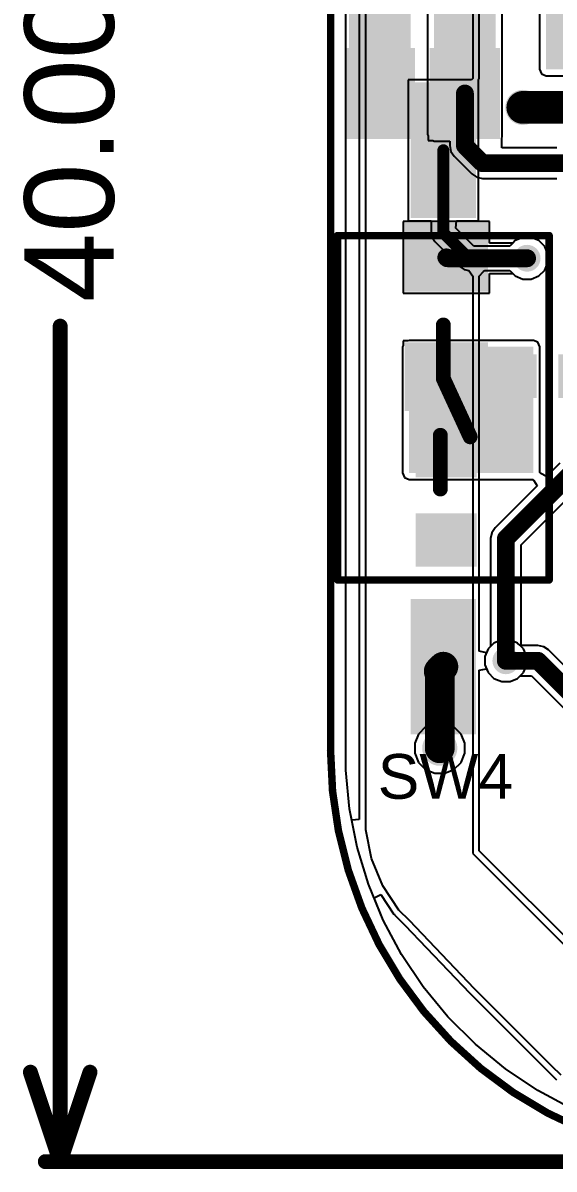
# Model space of a CAD drawing. Header units: millimetres. Extents: x -12 to 5428, y 0 to 5422.
# Drawn here: x -12.24 to -3.19, y -0.13 to 19.4 of the extents above; entities that cross this region are included whole.
import ezdxf

# ---------------------------------------------------------------- set-up
doc = ezdxf.new("R2010")
doc.units = ezdxf.units.MM
for name, color, linetype in [('BottomLayer', 5, 'Continuous'), ('BottomPaste', 16, 'Continuous'), ('BottomSolder', 6, 'Continuous'), ('Mechanical1', 6, 'Continuous'), ('Mechanical2', 216, 'Continuous'), ('TopLayer', 1, 'Continuous'), ('TopOverlay', 2, 'Continuous'), ('TopPaste', 8, 'Continuous'), ('TopSolder', 216, 'Continuous'), ('ViaHoleLayer', 16, 'Continuous')]:
    doc.layers.add(name, color=color, linetype=linetype)
doc.styles.add('Arial', font='', dxfattribs={"height": 0.2})
doc.styles.get('Arial').set_extended_font_data('Arial')

# ---------------------------------------------------------------- blocks, each defined once
blk = doc.blocks.new('DSIC01LSGET_62')
at = {"layer": 'TopLayer'}
for points in [[(-5.5, 0.5), (-3.3, 0.5), (-3.3, -0.5), (-5.5, -0.5)], [(3.3, 0.5), (5.5, 0.5), (5.5, -0.5), (3.3, -0.5)]]:
    blk.add_hatch(color=1, dxfattribs=at).paths.add_polyline_path(points)
at = {"layer": 'TopPaste'}
for points in [[(-5.5, 0.5), (-3.3, 0.5), (-3.3, -0.5), (-5.5, -0.5)], [(3.3, 0.5), (5.5, 0.5), (5.5, -0.5), (3.3, -0.5)]]:
    blk.add_hatch(color=8, dxfattribs=at).paths.add_polyline_path(points)
at = {"layer": 'TopSolder'}
for points in [[(-5.555, 0.555), (-3.245, 0.555), (-3.245, -0.555), (-5.555, -0.555)], [(3.245, 0.555), (5.555, 0.555), (5.555, -0.555), (3.245, -0.555)]]:
    blk.add_hatch(color=216, dxfattribs=at).paths.add_polyline_path(points)
at = {"layer": 'TopOverlay'}
for points, const_width in [([(-2.946, -1.803), (-2.946, 1.803)], 0.127), ([(2.921, 1.803), (-2.946, 1.803)], 0.127), ([(2.921, -1.803), (2.921, 1.803)], 0.127), ([(-0.508, 0), (0.483, 0.457)], 0.254), ([(-0.508, 0), (-1.422, 0)], 0.254), ([(1.372, -0.051), (0.457, -0.051)], 0.254), ([(2.921, -1.803), (-2.946, -1.803)], 0.127)]:
    blk.add_lwpolyline(points, dxfattribs=dict(at, const_width=const_width))
for points, const_width in [([(-2.978, 1.803, 1), (-2.915, 1.803, 1)], 0.0635), ([(-2.978, 1.803, 1), (-2.915, 1.803, 1)], 0.0635), ([(2.889, 1.803, 1), (2.953, 1.803, 1)], 0.0635), ([(2.889, 1.803, 1), (2.953, 1.803, 1)], 0.0635), ([(0.419, 0.457, 1), (0.546, 0.457, 1)], 0.127), ([(-1.486, 0, 1), (-1.359, 0, 1)], 0.127), ([(-0.572, 0, 1), (-0.445, 0, 1)], 0.127), ([(-0.572, 0, 1), (-0.445, 0, 1)], 0.127), ([(0.394, -0.051, 1), (0.521, -0.051, 1)], 0.127), ([(1.308, -0.051, 1), (1.435, -0.051, 1)], 0.127), ([(-2.978, -1.803, 1), (-2.915, -1.803, 1)], 0.0635), ([(-2.978, -1.803, 1), (-2.915, -1.803, 1)], 0.0635), ([(2.889, -1.803, 1), (2.953, -1.803, 1)], 0.0635), ([(2.889, -1.803, 1), (2.953, -1.803, 1)], 0.0635)]:
    blk.add_lwpolyline(points, format="xyb", close=True, dxfattribs=dict(at, const_width=const_width))
blk = doc.blocks.new('R___0603_B_73')
at = {"layer": 'BottomLayer'}
for points in [[(-1.143, -0.444), (-1.143, 0.445), (-0.381, 0.445), (-0.381, -0.444)], [(0.381, -0.444), (0.381, 0.445), (1.143, 0.445), (1.143, -0.444)]]:
    blk.add_hatch(color=5, dxfattribs=at).paths.add_polyline_path(points)
at = {"layer": 'BottomPaste'}
for points in [[(-1.143, -0.444), (-1.143, 0.445), (-0.381, 0.445), (-0.381, -0.444)], [(0.381, -0.444), (0.381, 0.445), (1.143, 0.445), (1.143, -0.444)]]:
    blk.add_hatch(color=16, dxfattribs=at).paths.add_polyline_path(points)
at = {"layer": 'BottomSolder'}
for points in [[(-1.218, -0.519), (-1.218, 0.52), (-0.306, 0.52), (-0.306, -0.519)], [(0.306, -0.519), (0.306, 0.52), (1.218, 0.52), (1.218, -0.519)]]:
    blk.add_hatch(color=6, dxfattribs=at).paths.add_polyline_path(points)
blk = doc.blocks.new('R___0402_B_74')
at = {"layer": 'BottomLayer'}
for points in [[(-0.241, 0.317), (-0.241, -0.318), (-0.699, -0.318), (-0.699, 0.317)], [(0.698, 0.317), (0.698, -0.318), (0.241, -0.318), (0.241, 0.317)]]:
    blk.add_hatch(color=5, dxfattribs=at).paths.add_polyline_path(points)
at = {"layer": 'BottomPaste'}
for points in [[(-0.241, 0.317), (-0.241, -0.318), (-0.699, -0.318), (-0.699, 0.317)], [(0.698, 0.317), (0.698, -0.318), (0.241, -0.318), (0.241, 0.317)]]:
    blk.add_hatch(color=16, dxfattribs=at).paths.add_polyline_path(points)
at = {"layer": 'BottomSolder'}
for points in [[(-0.186, 0.372), (-0.186, -0.373), (-0.754, -0.373), (-0.754, 0.372)], [(0.753, 0.372), (0.753, -0.373), (0.186, -0.373), (0.186, 0.372)]]:
    blk.add_hatch(color=6, dxfattribs=at).paths.add_polyline_path(points)
blk = doc.blocks.new('RES_0805_B_75')
at = {"layer": 'BottomLayer'}
for points in [[(-1.524, 0.635), (-0.508, 0.635), (-0.508, -0.635), (-1.524, -0.635)], [(0.508, 0.635), (1.524, 0.635), (1.524, -0.635), (0.508, -0.635)]]:
    blk.add_hatch(color=5, dxfattribs=at).paths.add_polyline_path(points)
at = {"layer": 'BottomPaste'}
for points in [[(-1.524, 0.635), (-0.508, 0.635), (-0.508, -0.635), (-1.524, -0.635)], [(0.508, 0.635), (1.524, 0.635), (1.524, -0.635), (0.508, -0.635)]]:
    blk.add_hatch(color=16, dxfattribs=at).paths.add_polyline_path(points)
at = {"layer": 'BottomSolder'}
for points in [[(-1.599, 0.71), (-0.433, 0.71), (-0.433, -0.71), (-1.599, -0.71)], [(0.433, 0.71), (1.599, 0.71), (1.599, -0.71), (0.433, -0.71)]]:
    blk.add_hatch(color=6, dxfattribs=at).paths.add_polyline_path(points)
blk = doc.blocks.new('EVQP7A01P_B_224')
at = {"layer": 'BottomLayer'}
for points in [[(-2.5, 1.25), (-1.1, 1.25), (-1.1, 0.2), (-2.5, 0.2)], [(1.1, 1.25), (2.5, 1.25), (2.5, 0.2), (1.1, 0.2)], [(-2.5, -0.2), (-1.1, -0.2), (-1.1, -1.25), (-2.5, -1.25)], [(1.1, -0.2), (2.5, -0.2), (2.5, -1.25), (1.1, -1.25)]]:
    blk.add_hatch(color=5, dxfattribs=at).paths.add_polyline_path(points)
at = {"layer": 'BottomPaste'}
for points in [[(-2.5, 1.25), (-1.1, 1.25), (-1.1, 0.2), (-2.5, 0.2)], [(1.1, 1.25), (2.5, 1.25), (2.5, 0.2), (1.1, 0.2)], [(-2.5, -0.2), (-1.1, -0.2), (-1.1, -1.25), (-2.5, -1.25)], [(1.1, -0.2), (2.5, -0.2), (2.5, -1.25), (1.1, -1.25)]]:
    blk.add_hatch(color=16, dxfattribs=at).paths.add_polyline_path(points)
at = {"layer": 'BottomSolder'}
for points in [[(-2.575, 1.325), (-1.025, 1.325), (-1.025, 0.125), (-2.575, 0.125)], [(1.025, 1.325), (2.575, 1.325), (2.575, 0.125), (1.025, 0.125)], [(-2.575, -0.125), (-1.025, -0.125), (-1.025, -1.325), (-2.575, -1.325)], [(1.025, -0.125), (2.575, -0.125), (2.575, -1.325), (1.025, -1.325)]]:
    blk.add_hatch(color=6, dxfattribs=at).paths.add_polyline_path(points)

msp = doc.modelspace()

# ---------------------------------------------------------------- hatches: boundary and pattern name
at = {"layer": 'BottomLayer'}
for points in [[(-6.686, 17.5), (-5.636, 17.5), (-5.636, 22.5), (-6.686, 22.5)], [(-5.236, 17.5), (-4.186, 17.5), (-4.186, 22.5), (-5.236, 22.5)], [(-3.327, 18.613), (-2.04, 18.613), (-2.04, 20.554), (-3.327, 20.554)], [(-5.662, 11.735), (-3.543, 11.735), (-3.543, 13.884), (-5.662, 13.884)]]:
    msp.add_hatch(color=5, dxfattribs=at).paths.add_polyline_path(points)
h = msp.add_hatch(color=5, dxfattribs=at)
edge = h.paths.add_edge_path()
edge.add_arc((-3.723, 17.963), 0.3, 0, 360)
h = msp.add_hatch(color=5, dxfattribs=at)
edge = h.paths.add_edge_path()
edge.add_arc((-3.651, 15.393), 0.229, 0, 360)
h = msp.add_hatch(color=5, dxfattribs=at)
edge = h.paths.add_edge_path()
edge.add_arc((-4.013, 8.534), 0.229, 0, 360)
h = msp.add_hatch(color=5, dxfattribs=at)
edge = h.paths.add_edge_path()
edge.add_arc((-5.139, 7.044), 0.3, 0, 360)
at = {"layer": 'TopLayer'}
h = msp.add_hatch(color=1, dxfattribs=at)
edge = h.paths.add_edge_path()
edge.add_arc((-3.723, 17.963), 0.3, 0, 360)
h = msp.add_hatch(color=1, dxfattribs=at)
edge = h.paths.add_edge_path()
edge.add_arc((-3.651, 15.393), 0.229, 0, 360)
h = msp.add_hatch(color=1, dxfattribs=at)
edge = h.paths.add_edge_path()
edge.add_arc((-4.013, 8.534), 0.229, 0, 360)
h = msp.add_hatch(color=1, dxfattribs=at)
edge = h.paths.add_edge_path()
edge.add_arc((-5.139, 7.044), 0.3, 0, 360)
at = {"layer": 'ViaHoleLayer'}
h = msp.add_hatch(color=16, dxfattribs=at)
edge = h.paths.add_edge_path()
edge.add_arc((-3.723, 17.963), 0.15, 0, 360)
h = msp.add_hatch(color=16, dxfattribs=at)
edge = h.paths.add_edge_path()
edge.add_arc((-3.651, 15.393), 0.102, 0, 360)
h = msp.add_hatch(color=16, dxfattribs=at)
edge = h.paths.add_edge_path()
edge.add_arc((-4.013, 8.534), 0.102, 0, 360)
h = msp.add_hatch(color=16, dxfattribs=at)
edge = h.paths.add_edge_path()
edge.add_arc((-5.139, 7.044), 0.15, 0, 360)

# ---------------------------------------------------------------- linework, layer by layer
at = {"layer": 'BottomLayer'}
for p, q in [((-6.741, 7), (-6.741, 24.263)), ((-5.346, 22.5), (-5.346, 17.5)), ((-4.076, 17.524), (-4.076, 22.5)), ((-3.437, 20.554), (-3.437, 18.613)), ((-3.437, 18.613), (-3.404, 18.535)), ((-3.404, 18.535), (-3.327, 18.503)), ((-3.327, 18.503), (-2.04, 18.503)), ((-5.346, 17.5), (-5.337, 17.48)), ((-5.337, 17.48), (-5.337, 17.398)), ((-5.337, 17.398), (-5.256, 17.398)), ((-5.256, 17.398), (-5.236, 17.39)), ((-5.236, 17.39), (-4.97, 17.39)), ((-4.97, 17.39), (-4.97, 17.313)), ((-4.084, 17.398), (-4.076, 17.5)), ((-4.082, 17.272), (-4.084, 17.398)), ((-4.076, 17.5), (-4.076, 17.524)), ((-4.97, 17.313), (-4.95, 17.214)), ((-4.95, 17.214), (-4.894, 17.13)), ((-3.142, 17.272), (-4.082, 17.272)), ((-4.894, 17.13), (-4.594, 16.83)), ((-4.594, 16.83), (-4.51, 16.774)), ((-4.51, 16.774), (-4.411, 16.754)), ((-4.411, 16.754), (-3.142, 16.754)), ((-4.291, 16.018), (-5.764, 16.018)), ((-5.764, 16.018), (-5.764, 14.798)), ((-4.291, 15.652), (-4.291, 16.018)), ((-3.895, 15.652), (-4.291, 15.652)), ((-3.853, 15.694), (-3.895, 15.652)), ((-3.722, 15.748), (-3.853, 15.694)), ((-3.581, 15.748), (-3.722, 15.748)), ((-3.45, 15.694), (-3.581, 15.748)), ((-3.35, 15.594), (-3.45, 15.694)), ((-3.296, 15.463), (-3.35, 15.594)), ((-3.296, 15.322), (-3.296, 15.463)), ((-3.35, 15.191), (-3.296, 15.322)), ((-4.291, 14.798), (-4.291, 15.134)), ((-4.291, 15.134), (-3.895, 15.134)), ((-3.895, 15.134), (-3.853, 15.091)), ((-3.853, 15.091), (-3.722, 15.037)), ((-3.581, 15.037), (-3.45, 15.091)), ((-3.45, 15.091), (-3.35, 15.191)), ((-3.722, 15.037), (-3.581, 15.037)), ((-5.764, 14.798), (-4.291, 14.798)), ((-5.764, 13.904), (-5.772, 13.884)), ((-5.772, 13.884), (-5.772, 11.735)), ((-5.683, 13.986), (-5.764, 13.986)), ((-5.764, 13.986), (-5.764, 13.904)), ((-5.662, 13.994), (-5.683, 13.986)), ((-3.543, 13.994), (-5.662, 13.994)), ((-3.466, 13.962), (-3.543, 13.994)), ((-3.433, 13.884), (-3.466, 13.962)), ((-3.433, 11.741), (-3.433, 13.884)), ((-5.772, 11.735), (-5.74, 11.657)), ((-3.416, 11.725), (-3.433, 11.741)), ((-3.321, 11.674), (-3.416, 11.725)), ((-3.091, 11.904), (-3.321, 11.674)), ((-5.74, 11.657), (-5.662, 11.625)), ((-5.662, 11.625), (-3.55, 11.625)), ((-3.754, 10.508), (-2.649, 11.613)), ((-3.55, 11.625), (-3.534, 11.607)), ((-3.534, 11.607), (-3.482, 11.513)), ((-3.482, 11.513), (-4.196, 10.799)), ((-4.196, 10.799), (-4.252, 10.715)), ((-4.196, 10.799), (-4.196, 10.799)), ((-4.252, 10.715), (-4.272, 10.615)), ((-4.272, 10.615), (-4.272, 8.778)), ((-3.754, 8.778), (-3.754, 10.508)), ((-4.315, 8.736), (-4.369, 8.605)), ((-4.369, 8.605), (-4.369, 8.464)), ((-4.272, 8.778), (-4.315, 8.736)), ((-3.712, 8.736), (-3.754, 8.778)), ((-3.658, 8.605), (-3.712, 8.736)), ((-3.658, 8.464), (-3.658, 8.605)), ((-4.369, 8.464), (-4.315, 8.333)), ((-3.712, 8.333), (-3.658, 8.464)), ((-4.315, 8.333), (-4.215, 8.233)), ((-4.215, 8.233), (-4.084, 8.179)), ((-3.942, 8.179), (-3.812, 8.233)), ((-3.812, 8.233), (-3.712, 8.333)), ((-4.084, 8.179), (-3.942, 8.179)), ((-5.224, 7.471), (-5.38, 7.406)), ((-5.054, 7.471), (-5.224, 7.471)), ((-4.897, 7.406), (-5.054, 7.471)), ((-5.501, 7.286), (-5.566, 7.129)), ((-5.38, 7.406), (-5.501, 7.286)), ((-4.777, 7.286), (-4.897, 7.406)), ((-4.712, 7.129), (-4.777, 7.286)), ((-5.566, 7.129), (-5.566, 6.959)), ((-4.712, 6.959), (-4.712, 7.129)), ((-6.741, 6.669), (-6.741, 7)), ((-5.566, 6.959), (-5.501, 6.802)), ((-4.777, 6.802), (-4.712, 6.959)), ((-6.676, 6.01), (-6.741, 6.669)), ((-5.501, 6.802), (-5.38, 6.682)), ((-5.38, 6.682), (-5.224, 6.617)), ((-5.054, 6.617), (-4.897, 6.682)), ((-4.897, 6.682), (-4.777, 6.802)), ((-5.224, 6.617), (-5.054, 6.617)), ((-6.547, 5.36), (-6.676, 6.01)), ((-6.355, 4.726), (-6.547, 5.36)), ((-6.101, 4.114), (-6.355, 4.726)), ((-5.789, 3.53), (-6.101, 4.114)), ((-5.421, 2.98), (-5.789, 3.53)), ((-5.001, 2.468), (-5.421, 2.98)), ((-4.532, 1.999), (-5.001, 2.468)), ((-4.02, 1.579), (-4.532, 1.999)), ((-3.47, 1.211), (-4.02, 1.579)), ((-2.886, 0.899), (-3.47, 1.211))]:
    msp.add_line(p, q, dxfattribs=at)
for points, const_width in [([(-4.711, 17.313), (-4.711, 18.2)], 0.305), ([(-3.723, 17.963), (-2.54, 17.963)], 0.559), ([(-4.711, 17.313), (-4.411, 17.013)], 0.305), ([(-4.411, 17.013), (-2.54, 17.013)], 0.305), ([(-5.027, 15.408), (-5.012, 15.393)], 0.305), ([(-5.012, 15.393), (-3.651, 15.393)], 0.305), ([(-4.013, 10.615), (-2.832, 11.796)], 0.305), ([(-4.013, 8.534), (-4.013, 10.615)], 0.305)]:
    msp.add_lwpolyline(points, dxfattribs=dict(at, const_width=const_width))
for points, const_width in [([(-4.787, 18.2, 1), (-4.634, 18.2, 1)], 0.152), ([(-3.863, 17.963, 1), (-3.583, 17.963, 1)], 0.279), ([(-4.787, 17.313, 1), (-4.634, 17.313, 1)], 0.152), ([(-4.787, 17.313, 1), (-4.634, 17.313, 1)], 0.152), ([(-4.487, 17.013, 1), (-4.334, 17.013, 1)], 0.152), ([(-4.487, 17.013, 1), (-4.334, 17.013, 1)], 0.152), ([(-5.104, 15.408, 1), (-4.951, 15.408, 1)], 0.152), ([(-5.088, 15.393, 1), (-4.936, 15.393, 1)], 0.152), ([(-5.088, 15.393, 1), (-4.936, 15.393, 1)], 0.152), ([(-3.728, 15.393, 1), (-3.575, 15.393, 1)], 0.152), ([(-4.089, 10.615, 1), (-3.937, 10.615, 1)], 0.152), ([(-4.089, 10.615, 1), (-3.937, 10.615, 1)], 0.152), ([(-4.089, 8.534, 1), (-3.937, 8.534, 1)], 0.152)]:
    msp.add_lwpolyline(points, format="xyb", close=True, dxfattribs=dict(at, const_width=const_width))
at = {"layer": 'Mechanical1', "const_width": 0.254}
for points in [[(-11.608, 0), (-11.608, 14.236)], [(-12.116, 1.524), (-11.608, 0)], [(-11.608, 0), (-11.1, 1.524)], [(-11.862, 0), (-0.343, 0)]]:
    msp.add_lwpolyline(points, dxfattribs=at)
at = {"layer": 'Mechanical1', "const_width": 0.127}
for points in [[(-11.671, 14.236, 1), (-11.544, 14.236, 1)], [(-12.179, 1.524, 1), (-12.052, 1.524, 1)], [(-11.163, 1.524, 1), (-11.036, 1.524, 1)], [(-11.925, 0, 1), (-11.798, 0, 1)], [(-11.671, 0, 1), (-11.544, 0, 1)], [(-11.671, 0, 1), (-11.544, 0, 1)], [(-11.671, 0, 1), (-11.544, 0, 1)]]:
    msp.add_lwpolyline(points, format="xyb", close=True, dxfattribs=at)
at = {"layer": 'Mechanical2', "const_width": 0.127}
msp.add_lwpolyline([(-7, 7), (-7, 33)], dxfattribs=at)
at = {"layer": 'Mechanical2', "const_width": 0.0635}
msp.add_lwpolyline([(-7.032, 7, 1), (-6.968, 7, 1)], format="xyb", close=True, dxfattribs=at)
msp.add_lwpolyline([(-7.032, 7, 1), (-6.968, 7, 1)], format="xyb", close=True, dxfattribs=at)
at = {"layer": 'Mechanical2', "const_width": 0.127}
msp.add_lwpolyline([(0, 0, -0.414213), (-7, 7)], format="xyb", dxfattribs=at)
at = {"layer": 'TopLayer'}
for p, q in [((-6.741, 7), (-6.741, 24.263)), ((-4.578, 20.881), (-4.578, 18.456)), ((-4.468, 18.456), (-4.468, 20.771)), ((-6.511, 20.158), (-6.511, 5.904)), ((-6.401, 5.904), (-6.401, 20.158)), ((-4.6, 18.435), (-5.68, 18.435)), ((-5.68, 18.435), (-5.68, 16.031)), ((-4.578, 18.456), (-4.6, 18.435)), ((-4.578, 18.456), (-4.578, 18.456)), ((-4.477, 18.435), (-4.468, 18.456)), ((-4.477, 16.031), (-4.477, 18.435)), ((-4.477, 18.435), (-4.477, 18.435)), ((-4.477, 18.435), (-4.477, 18.435)), ((-5.68, 16.031), (-5.285, 16.031)), ((-5.285, 16.031), (-5.285, 15.826)), ((-4.863, 15.904), (-4.852, 16.031)), ((-4.852, 16.031), (-4.477, 16.031)), ((-5.285, 15.826), (-5.285, 15.826)), ((-5.285, 15.826), (-5.27, 15.747)), ((-4.559, 15.6), (-4.863, 15.904)), ((-5.27, 15.747), (-5.225, 15.68)), ((-5.225, 15.68), (-4.791, 15.246)), ((-3.853, 15.694), (-3.947, 15.6)), ((-3.722, 15.748), (-3.853, 15.694)), ((-3.581, 15.748), (-3.722, 15.748)), ((-3.45, 15.694), (-3.581, 15.748)), ((-3.35, 15.594), (-3.45, 15.694)), ((-3.947, 15.6), (-4.559, 15.6)), ((-3.296, 15.463), (-3.35, 15.594)), ((-3.296, 15.322), (-3.296, 15.463)), ((-4.791, 15.246), (-4.724, 15.201)), ((-3.35, 15.191), (-3.296, 15.322)), ((-4.724, 15.201), (-4.644, 15.185)), ((-4.644, 15.185), (-4.578, 15.089)), ((-4.578, 15.089), (-4.578, 8.697)), ((-4.468, 15.089), (-4.396, 15.169)), ((-4.468, 8.697), (-4.468, 15.089)), ((-4.396, 15.169), (-4.369, 15.185)), ((-4.369, 15.185), (-3.947, 15.185)), ((-3.947, 15.185), (-3.853, 15.091)), ((-3.853, 15.091), (-3.722, 15.037)), ((-3.581, 15.037), (-3.45, 15.091)), ((-3.45, 15.091), (-3.35, 15.191)), ((-3.722, 15.037), (-3.581, 15.037)), ((-4.215, 8.836), (-4.315, 8.736)), ((-4.084, 8.89), (-4.215, 8.836)), ((-3.942, 8.89), (-4.084, 8.89)), ((-3.812, 8.836), (-3.942, 8.89)), ((-3.769, 8.793), (-3.812, 8.836)), ((-3.467, 8.793), (-3.769, 8.793)), ((-3.368, 8.774), (-3.467, 8.793)), ((-4.578, 8.697), (-4.578, 8.372)), ((-4.341, 8.672), (-4.468, 8.697)), ((-4.315, 8.736), (-4.341, 8.672)), ((-3.284, 8.718), (-3.368, 8.774)), ((-2.188, 7.621), (-3.284, 8.718)), ((-4.578, 8.372), (-4.578, 5.251)), ((-4.468, 8.372), (-4.341, 8.397)), ((-4.468, 5.297), (-4.468, 8.372)), ((-4.341, 8.397), (-4.315, 8.333)), ((-4.315, 8.333), (-4.215, 8.233)), ((-4.215, 8.233), (-4.084, 8.179)), ((-3.942, 8.179), (-3.812, 8.233)), ((-3.812, 8.233), (-3.769, 8.275)), ((-3.769, 8.275), (-3.574, 8.275)), ((-3.574, 8.275), (-2.554, 7.255)), ((-4.084, 8.179), (-3.942, 8.179)), ((-6.741, 6.669), (-6.741, 7)), ((-6.676, 6.01), (-6.741, 6.669)), ((-6.638, 5.817), (-6.676, 6.01)), ((-6.511, 5.904), (-6.511, 5.829)), ((-6.401, 5.653), (-6.401, 5.904)), ((-6.511, 5.829), (-6.638, 5.817)), ((-6.303, 5.163), (-6.401, 5.653)), ((-2.431, 3.26), (-4.468, 5.297)), ((-6.112, 4.7), (-6.303, 5.163)), ((-4.578, 5.251), (-2.477, 3.15)), ((-5.834, 4.284), (-6.112, 4.7)), ((-6.258, 4.492), (-6.145, 4.553)), ((-6.101, 4.114), (-6.258, 4.492)), ((-6.145, 4.553), (-5.925, 4.223)), ((-5.789, 3.53), (-6.101, 4.114)), ((-5.925, 4.223), (-5.916, 4.217)), ((-5.916, 4.217), (-5.912, 4.207)), ((-5.912, 4.207), (-5.735, 4.031)), ((-5.657, 4.107), (-5.834, 4.284)), ((-5.656, 4.106), (-5.657, 4.107)), ((-5.657, 4.107), (-5.657, 4.107)), ((-4.546, 2.947), (-5.656, 4.106)), ((-5.656, 4.106), (-5.656, 4.106)), ((-5.735, 4.031), (-5.735, 4.03)), ((-5.735, 4.03), (-5.735, 4.03)), ((-5.735, 4.03), (-4.626, 2.871)), ((-5.421, 2.98), (-5.789, 3.53)), ((-5.001, 2.468), (-5.421, 2.98)), ((-3.229, 1.629), (-4.546, 2.947)), ((-4.626, 2.871), (-4.625, 2.87)), ((-4.625, 2.87), (-4.624, 2.869)), ((-4.624, 2.869), (-3.307, 1.552)), ((-4.532, 1.999), (-5.001, 2.468)), ((-4.02, 1.579), (-4.532, 1.999)), ((-3.47, 1.211), (-4.02, 1.579)), ((-3.071, 1.472), (-3.229, 1.629)), ((-3.307, 1.552), (-3.149, 1.394)), ((-2.886, 0.899), (-3.47, 1.211))]:
    msp.add_line(p, q, dxfattribs=at)
for points, const_width in [([(-5.078, 15.826), (-5.078, 17.233)], 0.203), ([(-5.078, 15.826), (-4.644, 15.393)], 0.203), ([(-4.644, 15.393), (-3.651, 15.393)], 0.203), ([(-5.156, 8.355), (-5.078, 8.433)], 0.508), ([(-5.156, 8.355), (-5.139, 8.337)], 0.508), ([(-5.156, 8.355), (-5.156, 8.355)], 0.508), ([(-4.013, 8.534), (-3.467, 8.534)], 0.305), ([(-3.467, 8.534), (-0.023, 5.09)], 0.305), ([(-5.139, 7.044), (-5.139, 8.337)], 0.508)]:
    msp.add_lwpolyline(points, dxfattribs=dict(at, const_width=const_width))
for points, const_width in [([(-5.129, 17.233, 1), (-5.027, 17.233, 1)], 0.102), ([(-5.129, 15.826, 1), (-5.027, 15.826, 1)], 0.102), ([(-5.129, 15.826, 1), (-5.027, 15.826, 1)], 0.102), ([(-4.695, 15.393, 1), (-4.594, 15.393, 1)], 0.102), ([(-4.695, 15.393, 1), (-4.594, 15.393, 1)], 0.102), ([(-3.702, 15.393, 1), (-3.601, 15.393, 1)], 0.102), ([(-5.283, 8.355, 1), (-5.029, 8.355, 1)], 0.254), ([(-5.283, 8.355, 1), (-5.029, 8.355, 1)], 0.254), ([(-5.283, 8.355, 1), (-5.029, 8.355, 1)], 0.254), ([(-5.283, 8.355, 1), (-5.029, 8.355, 1)], 0.254), ([(-5.205, 8.433, 1), (-4.951, 8.433, 1)], 0.254), ([(-4.089, 8.534, 1), (-3.937, 8.534, 1)], 0.152), ([(-3.543, 8.534, 1), (-3.391, 8.534, 1)], 0.152), ([(-3.543, 8.534, 1), (-3.391, 8.534, 1)], 0.152), ([(-5.266, 8.337, 1), (-5.012, 8.337, 1)], 0.254), ([(-5.266, 8.337, 1), (-5.012, 8.337, 1)], 0.254), ([(-5.266, 7.044, 1), (-5.012, 7.044, 1)], 0.254)]:
    msp.add_lwpolyline(points, format="xyb", close=True, dxfattribs=dict(at, const_width=const_width))

# ---------------------------------------------------------------- block references
for name, p, rotation in [('EVQP7A01P_B_224', (-5.436, 20), 90), ('DSIC01LSGET_62', (-5.078, 12.833), 270), ('RES_0805_B_75', (-5.027, 14.392), 90), ('R___0603_B_73', (-5.029, 11.354), 90)]:
    msp.add_blockref(name, p, dxfattribs=dict(rotation=rotation))
msp.add_blockref('R___0402_B_74', (-3.302, 13.386))

# ---------------------------------------------------------------- texts
at = {"layer": 'Mechanical1', "style": 'Arial'}
msp.add_text('40.00mm', height=1.524, rotation=90, dxfattribs=at).set_placement((-10.694, 14.642))
at = {"layer": 'TopOverlay', "style": 'Arial'}
msp.add_text('SW4', height=0.762, dxfattribs=at).set_placement((-6.197, 6.183))

doc.saveas('drawing.dxf')
